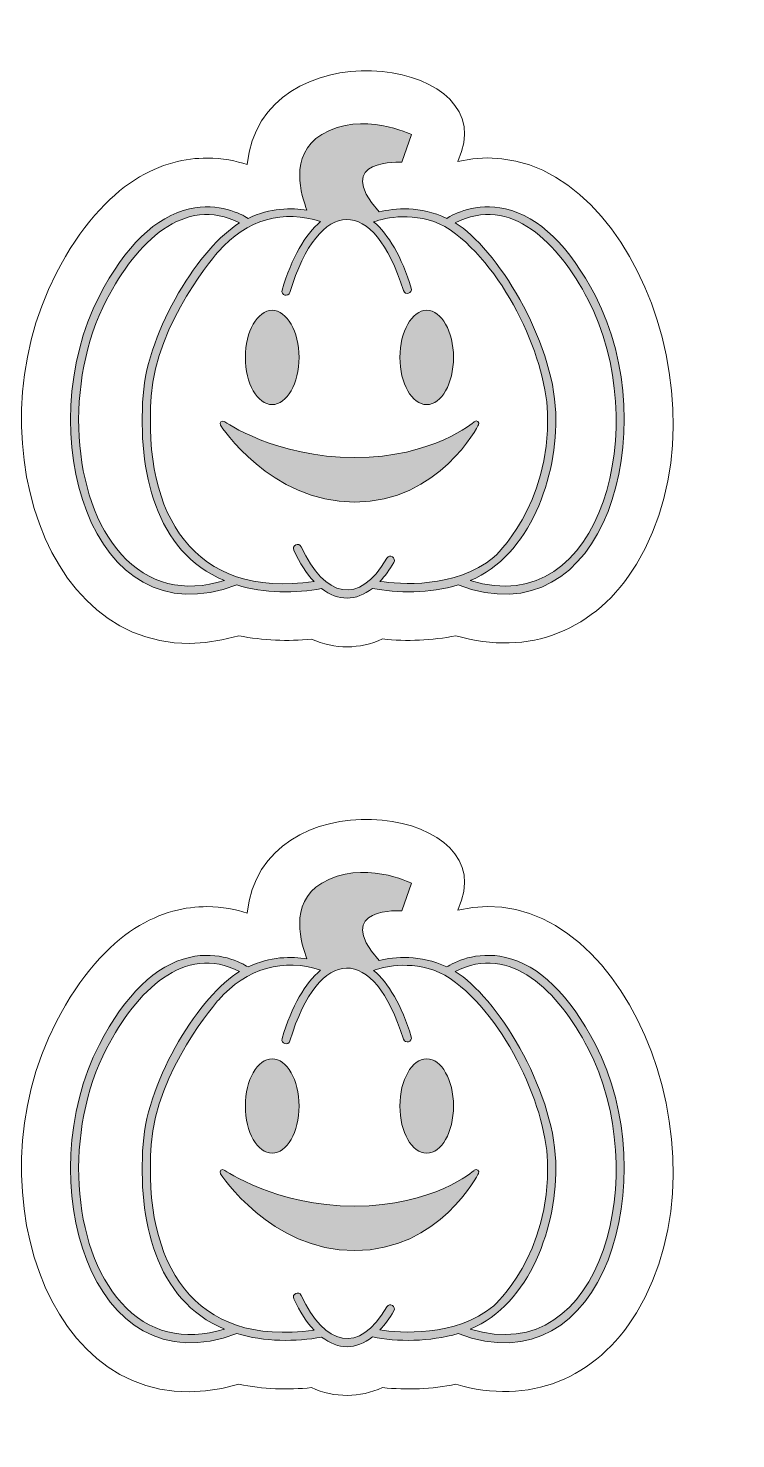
# Model space of a CAD drawing. Header units: inches. Extents: x 31.1 to 44.2, y -15.4 to -9.4.
# Drawn here: x 39.363 to 41.171, y -13.187 to -9.581 of the extents above; entities that cross this region are included whole.
import ezdxf

# ---------------------------------------------------------------- set-up
doc = ezdxf.new("R2010")
doc.units = ezdxf.units.IN
doc.header["$MEASUREMENT"] = 0
doc.layers.add('_U+0421_U+043B_U+043E_U+0439 1', color=7, linetype='Continuous')

msp = doc.modelspace()

# ---------------------------------------------------------------- hatches: boundary and pattern name
at = {"layer": '_U+0421_U+043B_U+043E_U+0439 1', "true_color": 0xffffff}
h = msp.add_hatch(color=7, dxfattribs=at)
h.dxf.hatch_style = 2
edge = h.paths.add_edge_path()
edge.add_spline(control_points=[(40.3127, -10.4227), (40.3127, -10.3561), (40.3434, -10.3022), (40.3813, -10.3022), (40.4191, -10.3022), (40.4498, -10.3561), (40.4498, -10.4227), (40.4498, -10.4893), (40.4191, -10.5432), (40.3813, -10.5432), (40.3434, -10.5432), (40.3127, -10.4893), (40.3127, -10.4227)], knot_values=[0, 0, 0, 0, 0.013889, 0.013889, 0.013889, 0.027778, 0.027778, 0.027778, 0.041667, 0.041667, 0.041667, 0.055556, 0.055556, 0.055556, 0.055556], degree=3, periodic=0)
edge.add_line((40.3127, -10.4227), (40.3127, -10.4227))
edge = h.paths.add_edge_path()
edge.add_spline(control_points=[(39.9864, -10.5432), (40.0243, -10.5432), (40.055, -10.4893), (40.055, -10.4227), (40.055, -10.3561), (40.0243, -10.3022), (39.9864, -10.3022), (39.9485, -10.3022), (39.9178, -10.3561), (39.9178, -10.4227), (39.9178, -10.4893), (39.9485, -10.5432), (39.9864, -10.5432)], knot_values=[0, 0, 0, 0, 0.013889, 0.013889, 0.013889, 0.027778, 0.027778, 0.027778, 0.041667, 0.041667, 0.041667, 0.055556, 0.055556, 0.055556, 0.055556], degree=3, periodic=0)
edge.add_line((39.9864, -10.5432), (39.9864, -10.5432))
edge = h.paths.add_edge_path()
edge.add_spline(control_points=[(40.4614, -11.0041), (40.3899, -11.0259), (40.3046, -11.0256), (40.2428, -11.0129), (40.2008, -11.046), (40.1547, -11.0461), (40.1127, -11.0132), (40.0484, -11.026), (39.9653, -11.0254), (39.8956, -11.0041), (39.5187, -11.148), (39.3676, -10.6068), (39.5447, -10.2656), (39.6111, -10.1377), (39.6884, -10.0627), (39.7746, -10.0428), (39.8501, -10.0253), (39.9076, -10.0563), (39.9247, -10.0671), (39.9811, -10.0402), (40.0357, -10.0401), (40.0753, -10.0463), (40.0613, -10.0118), (40.027, -9.9046), (40.113, -9.853), (40.2164, -9.7909), (40.3422, -9.853), (40.3422, -9.853), (40.3422, -9.853), (40.3181, -9.9236), (40.3181, -9.9236), (40.3181, -9.9236), (40.1368, -9.913), (40.2597, -10.0507), (40.2994, -10.0412), (40.3646, -10.0348), (40.4324, -10.0671), (40.4495, -10.0563), (40.5069, -10.0253), (40.5825, -10.0428), (40.6687, -10.0627), (40.746, -10.1377), (40.8124, -10.2656), (40.9887, -10.6053), (40.8394, -11.1484), (40.4614, -11.0041)], knot_values=[0, 0, 0, 0, 0.013889, 0.013889, 0.013889, 0.027778, 0.027778, 0.027778, 0.041667, 0.041667, 0.041667, 0.055556, 0.055556, 0.055556, 0.069444, 0.069444, 0.069444, 0.083333, 0.083333, 0.083333, 0.097222, 0.097222, 0.097222, 0.111111, 0.111111, 0.111111, 0.125, 0.125, 0.125, 0.138889, 0.138889, 0.138889, 0.152778, 0.152778, 0.152778, 0.166667, 0.166667, 0.166667, 0.180556, 0.180556, 0.180556, 0.194444, 0.194444, 0.194444, 0.208333, 0.208333, 0.208333, 0.208333], degree=3, periodic=0)
edge.add_line((40.4614, -11.0041), (40.4614, -11.0041))
edge = h.paths.add_edge_path()
edge.add_spline(control_points=[(39.8643, -10.9929), (39.6866, -10.9191), (39.6428, -10.7126), (39.6564, -10.5201), (39.6685, -10.3494), (39.8038, -10.1386), (39.903, -10.0789), (39.7616, -10.0061), (39.6389, -10.1292), (39.5631, -10.2752), (39.4545, -10.4846), (39.4719, -10.7826), (39.6011, -10.9261), (39.6698, -11.0023), (39.7604, -11.025), (39.8643, -10.9929)], knot_values=[0, 0, 0, 0, 0.013889, 0.013889, 0.013889, 0.027778, 0.027778, 0.027778, 0.041667, 0.041667, 0.041667, 0.055556, 0.055556, 0.055556, 0.069444, 0.069444, 0.069444, 0.069444], degree=3, periodic=0)
edge.add_line((39.8643, -10.9929), (39.8643, -10.9929))
edge = h.paths.add_edge_path()
edge.add_spline(control_points=[(40.553, -10.9332), (40.5542, -10.9321), (40.6985, -10.803), (40.6901, -10.5649), (40.6849, -10.4159), (40.5741, -10.1791), (40.4279, -10.0878), (40.3503, -10.0483), (40.2769, -10.0653), (40.2455, -10.0761), (40.2837, -10.1076), (40.3171, -10.1655), (40.3418, -10.2455), (40.3459, -10.2587), (40.326, -10.2648), (40.3219, -10.2517), (40.2465, -10.0078), (40.1059, -10.01), (40.0316, -10.2563), (40.0276, -10.2695), (40.0077, -10.2635), (40.0117, -10.2503), (40.0367, -10.1673), (40.0709, -10.1075), (40.11, -10.0755), (40.017, -10.0444), (39.9212, -10.0692), (39.8488, -10.1519), (39.8472, -10.1537), (39.6906, -10.3322), (39.6772, -10.5216), (39.6556, -10.8278), (39.7858, -11.0396), (40.0933, -10.9953), (40.0745, -10.9753), (40.057, -10.9486), (40.0415, -10.9156), (40.0357, -10.9031), (40.0545, -10.8942), (40.0604, -10.9067), (40.121, -11.0357), (40.208, -11.0592), (40.2793, -10.936), (40.2863, -10.9241), (40.3043, -10.9346), (40.2974, -10.9465), (40.2862, -10.9657), (40.2743, -10.9817), (40.2619, -10.995), (40.3108, -11.0023), (40.4536, -11.0148), (40.553, -10.9332)], knot_values=[0, 0, 0, 0, 0.013889, 0.013889, 0.013889, 0.027778, 0.027778, 0.027778, 0.041667, 0.041667, 0.041667, 0.055556, 0.055556, 0.055556, 0.069444, 0.069444, 0.069444, 0.083333, 0.083333, 0.083333, 0.097222, 0.097222, 0.097222, 0.111111, 0.111111, 0.111111, 0.125, 0.125, 0.125, 0.138889, 0.138889, 0.138889, 0.152778, 0.152778, 0.152778, 0.166667, 0.166667, 0.166667, 0.180556, 0.180556, 0.180556, 0.194444, 0.194444, 0.194444, 0.208333, 0.208333, 0.208333, 0.222222, 0.222222, 0.222222, 0.236111, 0.236111, 0.236111, 0.236111], degree=3, periodic=0)
edge.add_line((40.553, -10.9332), (40.553, -10.9332))
edge = h.paths.add_edge_path()
edge.add_spline(control_points=[(40.7939, -10.2752), (40.7181, -10.129), (40.5949, -10.0059), (40.454, -10.0788), (40.559, -10.1419), (40.7044, -10.3768), (40.711, -10.5642), (40.7167, -10.7287), (40.6447, -10.9298), (40.4927, -10.9929), (40.8325, -11.098), (40.9578, -10.5909), (40.7939, -10.2752)], knot_values=[0, 0, 0, 0, 0.013889, 0.013889, 0.013889, 0.027778, 0.027778, 0.027778, 0.041667, 0.041667, 0.041667, 0.055556, 0.055556, 0.055556, 0.055556], degree=3, periodic=0)
edge.add_line((40.7939, -10.2752), (40.7939, -10.2752))
edge = h.paths.add_edge_path()
edge.add_spline(control_points=[(40.5027, -10.5869), (40.5017, -10.5878), (40.3981, -10.6786), (40.1973, -10.6786), (39.9959, -10.6786), (39.8653, -10.5873), (39.864, -10.5864), (39.8578, -10.582), (39.8501, -10.5894), (39.8541, -10.5958), (39.8554, -10.5978), (39.9816, -10.7923), (40.1973, -10.7923), (40.4135, -10.7923), (40.5126, -10.5971), (40.5136, -10.5952), (40.517, -10.5883), (40.5084, -10.5818), (40.5027, -10.5869)], knot_values=[0, 0, 0, 0, 0.013889, 0.013889, 0.013889, 0.027778, 0.027778, 0.027778, 0.041667, 0.041667, 0.041667, 0.055556, 0.055556, 0.055556, 0.069444, 0.069444, 0.069444, 0.083333, 0.083333, 0.083333, 0.083333], degree=3, periodic=0)
edge.add_line((40.5027, -10.5869), (40.5027, -10.5869))
h = msp.add_hatch(color=7, dxfattribs=at)
h.dxf.hatch_style = 2
edge = h.paths.add_edge_path()
edge.add_spline(control_points=[(40.3127, -12.336), (40.3127, -12.2695), (40.3434, -12.2155), (40.3813, -12.2155), (40.4191, -12.2155), (40.4498, -12.2695), (40.4498, -12.336), (40.4498, -12.4026), (40.4191, -12.4566), (40.3813, -12.4566), (40.3434, -12.4566), (40.3127, -12.4026), (40.3127, -12.336)], knot_values=[0, 0, 0, 0, 0.013889, 0.013889, 0.013889, 0.027778, 0.027778, 0.027778, 0.041667, 0.041667, 0.041667, 0.055556, 0.055556, 0.055556, 0.055556], degree=3, periodic=0)
edge.add_line((40.3127, -12.336), (40.3127, -12.336))
edge = h.paths.add_edge_path()
edge.add_spline(control_points=[(39.9864, -12.4566), (40.0243, -12.4566), (40.055, -12.4026), (40.055, -12.336), (40.055, -12.2695), (40.0243, -12.2155), (39.9864, -12.2155), (39.9485, -12.2155), (39.9178, -12.2695), (39.9178, -12.336), (39.9178, -12.4026), (39.9485, -12.4566), (39.9864, -12.4566)], knot_values=[0, 0, 0, 0, 0.013889, 0.013889, 0.013889, 0.027778, 0.027778, 0.027778, 0.041667, 0.041667, 0.041667, 0.055556, 0.055556, 0.055556, 0.055556], degree=3, periodic=0)
edge.add_line((39.9864, -12.4566), (39.9864, -12.4566))
edge = h.paths.add_edge_path()
edge.add_spline(control_points=[(40.4614, -12.9175), (40.3899, -12.9392), (40.3046, -12.9389), (40.2428, -12.9262), (40.2008, -12.9594), (40.1547, -12.9595), (40.1127, -12.9266), (40.0484, -12.9393), (39.9653, -12.9387), (39.8956, -12.9175), (39.5187, -13.0613), (39.3676, -12.5201), (39.5447, -12.1789), (39.6111, -12.051), (39.6884, -11.976), (39.7746, -11.9561), (39.8501, -11.9387), (39.9076, -11.9696), (39.9247, -11.9805), (39.9811, -11.9536), (40.0357, -11.9535), (40.0753, -11.9597), (40.0613, -11.9251), (40.027, -11.8179), (40.113, -11.7663), (40.2164, -11.7043), (40.3422, -11.7663), (40.3422, -11.7663), (40.3422, -11.7663), (40.3181, -11.8369), (40.3181, -11.8369), (40.3181, -11.8369), (40.1368, -11.8264), (40.2597, -11.9641), (40.2994, -11.9546), (40.3646, -11.9481), (40.4324, -11.9805), (40.4495, -11.9697), (40.5069, -11.9386), (40.5825, -11.9561), (40.6687, -11.976), (40.746, -12.051), (40.8124, -12.1789), (40.9887, -12.5187), (40.8394, -13.0618), (40.4614, -12.9175)], knot_values=[0, 0, 0, 0, 0.013889, 0.013889, 0.013889, 0.027778, 0.027778, 0.027778, 0.041667, 0.041667, 0.041667, 0.055556, 0.055556, 0.055556, 0.069444, 0.069444, 0.069444, 0.083333, 0.083333, 0.083333, 0.097222, 0.097222, 0.097222, 0.111111, 0.111111, 0.111111, 0.125, 0.125, 0.125, 0.138889, 0.138889, 0.138889, 0.152778, 0.152778, 0.152778, 0.166667, 0.166667, 0.166667, 0.180556, 0.180556, 0.180556, 0.194444, 0.194444, 0.194444, 0.208333, 0.208333, 0.208333, 0.208333], degree=3, periodic=0)
edge.add_line((40.4614, -12.9175), (40.4614, -12.9175))
edge = h.paths.add_edge_path()
edge.add_spline(control_points=[(39.8643, -12.9063), (39.6866, -12.8324), (39.6428, -12.626), (39.6564, -12.4335), (39.6685, -12.2628), (39.8038, -12.0519), (39.903, -11.9922), (39.7616, -11.9194), (39.6389, -12.0425), (39.5631, -12.1886), (39.4545, -12.3979), (39.4719, -12.696), (39.6011, -12.8394), (39.6698, -12.9156), (39.7604, -12.9384), (39.8643, -12.9063)], knot_values=[0, 0, 0, 0, 0.013889, 0.013889, 0.013889, 0.027778, 0.027778, 0.027778, 0.041667, 0.041667, 0.041667, 0.055556, 0.055556, 0.055556, 0.069444, 0.069444, 0.069444, 0.069444], degree=3, periodic=0)
edge.add_line((39.8643, -12.9063), (39.8643, -12.9063))
edge = h.paths.add_edge_path()
edge.add_spline(control_points=[(40.553, -12.8466), (40.5542, -12.8455), (40.6985, -12.7164), (40.6901, -12.4782), (40.6849, -12.3293), (40.5741, -12.0924), (40.4279, -12.0012), (40.3503, -11.9616), (40.2769, -11.9786), (40.2455, -11.9894), (40.2837, -12.0209), (40.3171, -12.0789), (40.3418, -12.1588), (40.3459, -12.172), (40.326, -12.1781), (40.3219, -12.165), (40.2465, -11.9211), (40.1059, -11.9234), (40.0316, -12.1697), (40.0276, -12.1829), (40.0077, -12.1768), (40.0117, -12.1636), (40.0367, -12.0807), (40.0709, -12.0208), (40.11, -11.9889), (40.017, -11.9577), (39.9212, -11.9826), (39.8488, -12.0652), (39.8472, -12.0671), (39.6906, -12.2456), (39.6772, -12.435), (39.6556, -12.7411), (39.7858, -12.953), (40.0933, -12.9086), (40.0745, -12.8886), (40.057, -12.8619), (40.0415, -12.8289), (40.0357, -12.8165), (40.0545, -12.8076), (40.0604, -12.8201), (40.121, -12.9491), (40.208, -12.9726), (40.2793, -12.8494), (40.2863, -12.8374), (40.3043, -12.8479), (40.2974, -12.8598), (40.2862, -12.8791), (40.2743, -12.8951), (40.2619, -12.9083), (40.3108, -12.9156), (40.4536, -12.9281), (40.553, -12.8466)], knot_values=[0, 0, 0, 0, 0.013889, 0.013889, 0.013889, 0.027778, 0.027778, 0.027778, 0.041667, 0.041667, 0.041667, 0.055556, 0.055556, 0.055556, 0.069444, 0.069444, 0.069444, 0.083333, 0.083333, 0.083333, 0.097222, 0.097222, 0.097222, 0.111111, 0.111111, 0.111111, 0.125, 0.125, 0.125, 0.138889, 0.138889, 0.138889, 0.152778, 0.152778, 0.152778, 0.166667, 0.166667, 0.166667, 0.180556, 0.180556, 0.180556, 0.194444, 0.194444, 0.194444, 0.208333, 0.208333, 0.208333, 0.222222, 0.222222, 0.222222, 0.236111, 0.236111, 0.236111, 0.236111], degree=3, periodic=0)
edge.add_line((40.553, -12.8466), (40.553, -12.8466))
edge = h.paths.add_edge_path()
edge.add_spline(control_points=[(40.7939, -12.1886), (40.7181, -12.0424), (40.5949, -11.9193), (40.454, -11.9922), (40.559, -12.0553), (40.7044, -12.2901), (40.711, -12.4775), (40.7167, -12.642), (40.6447, -12.8431), (40.4927, -12.9063), (40.8325, -13.0113), (40.9578, -12.5042), (40.7939, -12.1886)], knot_values=[0, 0, 0, 0, 0.013889, 0.013889, 0.013889, 0.027778, 0.027778, 0.027778, 0.041667, 0.041667, 0.041667, 0.055556, 0.055556, 0.055556, 0.055556], degree=3, periodic=0)
edge.add_line((40.7939, -12.1886), (40.7939, -12.1886))
edge = h.paths.add_edge_path()
edge.add_spline(control_points=[(40.5027, -12.5003), (40.5017, -12.5012), (40.3981, -12.592), (40.1973, -12.592), (39.9959, -12.592), (39.8653, -12.5007), (39.864, -12.4998), (39.8578, -12.4954), (39.8501, -12.5027), (39.8541, -12.5092), (39.8554, -12.5111), (39.9816, -12.7056), (40.1973, -12.7056), (40.4135, -12.7056), (40.5126, -12.5105), (40.5136, -12.5085), (40.517, -12.5017), (40.5084, -12.4952), (40.5027, -12.5003)], knot_values=[0, 0, 0, 0, 0.013889, 0.013889, 0.013889, 0.027778, 0.027778, 0.027778, 0.041667, 0.041667, 0.041667, 0.055556, 0.055556, 0.055556, 0.069444, 0.069444, 0.069444, 0.083333, 0.083333, 0.083333, 0.083333], degree=3, periodic=0)
edge.add_line((40.5027, -12.5003), (40.5027, -12.5003))

# ---------------------------------------------------------------- linework, layer by layer
at = {"layer": '_U+0421_U+043B_U+043E_U+0439 1', "color": 1, "lineweight": 9, "true_color": 0xff0000}
for points in [[(40.4612, -9.9222), (40.4612, -9.9222), (40.4699, -9.8966), (40.4699, -9.8966), (40.554, -9.6503), (39.9565, -9.5811), (39.9226, -9.9298), (39.8941, -9.9203), (39.8593, -9.9131), (39.8197, -9.9131), (39.7137, -9.9131), (39.5607, -9.9643), (39.4341, -10.2082), (39.2099, -10.6403), (39.4286, -11.2732), (39.9012, -11.1338), (39.9624, -11.1467), (40.0266, -11.1486), (40.087, -11.1425), (40.1461, -11.1693), (40.2103, -11.1687), (40.2682, -11.1423), (40.3302, -11.1488), (40.3951, -11.1466), (40.4559, -11.1338), (40.6419, -11.1887), (40.8139, -11.1215), (40.9175, -10.9511), (41.1712, -10.5336), (40.873, -9.8226), (40.4612, -9.9222)], [(40.4612, -11.8355), (40.4612, -11.8355), (40.4699, -11.8099), (40.4699, -11.8099), (40.554, -11.5636), (39.9565, -11.4945), (39.9226, -11.8431), (39.8941, -11.8337), (39.8593, -11.8264), (39.8197, -11.8264), (39.7137, -11.8264), (39.5607, -11.8776), (39.4341, -12.1216), (39.2099, -12.5536), (39.4286, -13.1866), (39.9012, -13.0471), (39.9624, -13.06), (40.0266, -13.062), (40.087, -13.0559), (40.1461, -13.0826), (40.2103, -13.082), (40.2682, -13.0557), (40.3302, -13.0622), (40.3951, -13.06), (40.4559, -13.0471), (40.6419, -13.102), (40.8139, -13.0348), (40.9175, -12.8645), (41.1712, -12.4469), (40.873, -11.7359), (40.4612, -11.8355)]]:
    msp.add_open_spline(points, degree=3, knots=[0, 0, 0, 0, 1, 1, 1, 2, 2, 2, 3, 3, 3, 4, 4, 4, 5, 5, 5, 6, 6, 6, 7, 7, 7, 8, 8, 8, 9, 9, 9, 10, 10, 10, 10], dxfattribs=at)
at = {"layer": '_U+0421_U+043B_U+043E_U+0439 1', "lineweight": 0}
for points, knots in [([(40.4614, -11.0041), (40.3899, -11.0259), (40.3046, -11.0256), (40.2428, -11.0129), (40.2008, -11.046), (40.1547, -11.0461), (40.1127, -11.0132), (40.0484, -11.026), (39.9653, -11.0254), (39.8956, -11.0041), (39.5187, -11.148), (39.3676, -10.6068), (39.5447, -10.2656), (39.6111, -10.1377), (39.6884, -10.0627), (39.7746, -10.0428), (39.8501, -10.0253), (39.9076, -10.0563), (39.9247, -10.0671), (39.9811, -10.0402), (40.0357, -10.0401), (40.0753, -10.0463), (40.0613, -10.0118), (40.027, -9.9046), (40.113, -9.853), (40.2164, -9.7909), (40.3422, -9.853), (40.3422, -9.853), (40.3422, -9.853), (40.3181, -9.9236), (40.3181, -9.9236), (40.3181, -9.9236), (40.1368, -9.913), (40.2597, -10.0507), (40.2994, -10.0412), (40.3646, -10.0348), (40.4324, -10.0671), (40.4495, -10.0563), (40.5069, -10.0253), (40.5825, -10.0428), (40.6687, -10.0627), (40.746, -10.1377), (40.8124, -10.2656), (40.9887, -10.6053), (40.8394, -11.1484), (40.4614, -11.0041)], [0, 0, 0, 0, 1, 1, 1, 2, 2, 2, 3, 3, 3, 4, 4, 4, 5, 5, 5, 6, 6, 6, 7, 7, 7, 8, 8, 8, 9, 9, 9, 10, 10, 10, 11, 11, 11, 12, 12, 12, 13, 13, 13, 14, 14, 14, 15, 15, 15, 15]), ([(39.8643, -10.9929), (39.6866, -10.9191), (39.6428, -10.7126), (39.6564, -10.5201), (39.6685, -10.3494), (39.8038, -10.1386), (39.903, -10.0789), (39.7616, -10.0061), (39.6389, -10.1292), (39.5631, -10.2752), (39.4545, -10.4846), (39.4719, -10.7826), (39.6011, -10.9261), (39.6698, -11.0023), (39.7604, -11.025), (39.8643, -10.9929)], [0, 0, 0, 0, 1, 1, 1, 2, 2, 2, 3, 3, 3, 4, 4, 4, 5, 5, 5, 5]), ([(40.553, -10.9332), (40.5542, -10.9321), (40.6985, -10.803), (40.6901, -10.5649), (40.6849, -10.4159), (40.5741, -10.1791), (40.4279, -10.0878), (40.3503, -10.0483), (40.2769, -10.0653), (40.2455, -10.0761), (40.2837, -10.1076), (40.3171, -10.1655), (40.3418, -10.2455), (40.3459, -10.2587), (40.326, -10.2648), (40.3219, -10.2517), (40.2465, -10.0078), (40.1059, -10.01), (40.0316, -10.2563), (40.0276, -10.2695), (40.0077, -10.2635), (40.0117, -10.2503), (40.0367, -10.1673), (40.0709, -10.1075), (40.11, -10.0755), (40.017, -10.0444), (39.9212, -10.0692), (39.8488, -10.1519), (39.8472, -10.1537), (39.6906, -10.3322), (39.6772, -10.5216), (39.6556, -10.8278), (39.7858, -11.0396), (40.0933, -10.9953), (40.0745, -10.9753), (40.057, -10.9486), (40.0415, -10.9156), (40.0357, -10.9031), (40.0545, -10.8942), (40.0604, -10.9067), (40.121, -11.0357), (40.208, -11.0592), (40.2793, -10.936), (40.2863, -10.9241), (40.3043, -10.9346), (40.2974, -10.9465), (40.2862, -10.9657), (40.2743, -10.9817), (40.2619, -10.995), (40.3108, -11.0023), (40.4536, -11.0148), (40.553, -10.9332)], [0, 0, 0, 0, 1, 1, 1, 2, 2, 2, 3, 3, 3, 4, 4, 4, 5, 5, 5, 6, 6, 6, 7, 7, 7, 8, 8, 8, 9, 9, 9, 10, 10, 10, 11, 11, 11, 12, 12, 12, 13, 13, 13, 14, 14, 14, 15, 15, 15, 16, 16, 16, 17, 17, 17, 17]), ([(40.7939, -10.2752), (40.7181, -10.129), (40.5949, -10.0059), (40.454, -10.0788), (40.559, -10.1419), (40.7044, -10.3768), (40.711, -10.5642), (40.7167, -10.7287), (40.6447, -10.9298), (40.4927, -10.9929), (40.8325, -11.098), (40.9578, -10.5909), (40.7939, -10.2752)], [0, 0, 0, 0, 1, 1, 1, 2, 2, 2, 3, 3, 3, 4, 4, 4, 4]), ([(39.9864, -10.5432), (40.0243, -10.5432), (40.055, -10.4893), (40.055, -10.4227), (40.055, -10.3561), (40.0243, -10.3022), (39.9864, -10.3022), (39.9485, -10.3022), (39.9178, -10.3561), (39.9178, -10.4227), (39.9178, -10.4893), (39.9485, -10.5432), (39.9864, -10.5432)], [0, 0, 0, 0, 1, 1, 1, 2, 2, 2, 3, 3, 3, 4, 4, 4, 4]), ([(40.3127, -10.4227), (40.3127, -10.3561), (40.3434, -10.3022), (40.3813, -10.3022), (40.4191, -10.3022), (40.4498, -10.3561), (40.4498, -10.4227), (40.4498, -10.4893), (40.4191, -10.5432), (40.3813, -10.5432), (40.3434, -10.5432), (40.3127, -10.4893), (40.3127, -10.4227)], [0, 0, 0, 0, 1, 1, 1, 2, 2, 2, 3, 3, 3, 4, 4, 4, 4]), ([(40.5027, -10.5869), (40.5017, -10.5878), (40.3981, -10.6786), (40.1973, -10.6786), (39.9959, -10.6786), (39.8653, -10.5873), (39.864, -10.5864), (39.8578, -10.582), (39.8501, -10.5894), (39.8541, -10.5958), (39.8554, -10.5978), (39.9816, -10.7923), (40.1973, -10.7923), (40.4135, -10.7923), (40.5126, -10.5971), (40.5136, -10.5952), (40.517, -10.5883), (40.5084, -10.5818), (40.5027, -10.5869)], [0, 0, 0, 0, 1, 1, 1, 2, 2, 2, 3, 3, 3, 4, 4, 4, 5, 5, 5, 6, 6, 6, 6]), ([(40.4614, -12.9175), (40.3899, -12.9392), (40.3046, -12.9389), (40.2428, -12.9262), (40.2008, -12.9594), (40.1547, -12.9595), (40.1127, -12.9266), (40.0484, -12.9393), (39.9653, -12.9387), (39.8956, -12.9175), (39.5187, -13.0613), (39.3676, -12.5201), (39.5447, -12.1789), (39.6111, -12.051), (39.6884, -11.976), (39.7746, -11.9561), (39.8501, -11.9387), (39.9076, -11.9696), (39.9247, -11.9805), (39.9811, -11.9536), (40.0357, -11.9535), (40.0753, -11.9597), (40.0613, -11.9251), (40.027, -11.8179), (40.113, -11.7663), (40.2164, -11.7043), (40.3422, -11.7663), (40.3422, -11.7663), (40.3422, -11.7663), (40.3181, -11.8369), (40.3181, -11.8369), (40.3181, -11.8369), (40.1368, -11.8264), (40.2597, -11.9641), (40.2994, -11.9546), (40.3646, -11.9481), (40.4324, -11.9805), (40.4495, -11.9697), (40.5069, -11.9386), (40.5825, -11.9561), (40.6687, -11.976), (40.746, -12.051), (40.8124, -12.1789), (40.9887, -12.5187), (40.8394, -13.0618), (40.4614, -12.9175)], [0, 0, 0, 0, 1, 1, 1, 2, 2, 2, 3, 3, 3, 4, 4, 4, 5, 5, 5, 6, 6, 6, 7, 7, 7, 8, 8, 8, 9, 9, 9, 10, 10, 10, 11, 11, 11, 12, 12, 12, 13, 13, 13, 14, 14, 14, 15, 15, 15, 15]), ([(39.8643, -12.9063), (39.6866, -12.8324), (39.6428, -12.626), (39.6564, -12.4335), (39.6685, -12.2628), (39.8038, -12.0519), (39.903, -11.9922), (39.7616, -11.9194), (39.6389, -12.0425), (39.5631, -12.1886), (39.4545, -12.3979), (39.4719, -12.696), (39.6011, -12.8394), (39.6698, -12.9156), (39.7604, -12.9384), (39.8643, -12.9063)], [0, 0, 0, 0, 1, 1, 1, 2, 2, 2, 3, 3, 3, 4, 4, 4, 5, 5, 5, 5]), ([(40.553, -12.8466), (40.5542, -12.8455), (40.6985, -12.7164), (40.6901, -12.4782), (40.6849, -12.3293), (40.5741, -12.0924), (40.4279, -12.0012), (40.3503, -11.9616), (40.2769, -11.9786), (40.2455, -11.9894), (40.2837, -12.0209), (40.3171, -12.0789), (40.3418, -12.1588), (40.3459, -12.172), (40.326, -12.1781), (40.3219, -12.165), (40.2465, -11.9211), (40.1059, -11.9234), (40.0316, -12.1697), (40.0276, -12.1829), (40.0077, -12.1768), (40.0117, -12.1636), (40.0367, -12.0807), (40.0709, -12.0208), (40.11, -11.9889), (40.017, -11.9577), (39.9212, -11.9826), (39.8488, -12.0652), (39.8472, -12.0671), (39.6906, -12.2456), (39.6772, -12.435), (39.6556, -12.7411), (39.7858, -12.953), (40.0933, -12.9086), (40.0745, -12.8886), (40.057, -12.8619), (40.0415, -12.8289), (40.0357, -12.8165), (40.0545, -12.8076), (40.0604, -12.8201), (40.121, -12.9491), (40.208, -12.9726), (40.2793, -12.8494), (40.2863, -12.8374), (40.3043, -12.8479), (40.2974, -12.8598), (40.2862, -12.8791), (40.2743, -12.8951), (40.2619, -12.9083), (40.3108, -12.9156), (40.4536, -12.9281), (40.553, -12.8466)], [0, 0, 0, 0, 1, 1, 1, 2, 2, 2, 3, 3, 3, 4, 4, 4, 5, 5, 5, 6, 6, 6, 7, 7, 7, 8, 8, 8, 9, 9, 9, 10, 10, 10, 11, 11, 11, 12, 12, 12, 13, 13, 13, 14, 14, 14, 15, 15, 15, 16, 16, 16, 17, 17, 17, 17]), ([(40.7939, -12.1886), (40.7181, -12.0424), (40.5949, -11.9193), (40.454, -11.9922), (40.559, -12.0553), (40.7044, -12.2901), (40.711, -12.4775), (40.7167, -12.642), (40.6447, -12.8431), (40.4927, -12.9063), (40.8325, -13.0113), (40.9578, -12.5042), (40.7939, -12.1886)], [0, 0, 0, 0, 1, 1, 1, 2, 2, 2, 3, 3, 3, 4, 4, 4, 4]), ([(39.9864, -12.4566), (40.0243, -12.4566), (40.055, -12.4026), (40.055, -12.336), (40.055, -12.2695), (40.0243, -12.2155), (39.9864, -12.2155), (39.9485, -12.2155), (39.9178, -12.2695), (39.9178, -12.336), (39.9178, -12.4026), (39.9485, -12.4566), (39.9864, -12.4566)], [0, 0, 0, 0, 1, 1, 1, 2, 2, 2, 3, 3, 3, 4, 4, 4, 4]), ([(40.3127, -12.336), (40.3127, -12.2695), (40.3434, -12.2155), (40.3813, -12.2155), (40.4191, -12.2155), (40.4498, -12.2695), (40.4498, -12.336), (40.4498, -12.4026), (40.4191, -12.4566), (40.3813, -12.4566), (40.3434, -12.4566), (40.3127, -12.4026), (40.3127, -12.336)], [0, 0, 0, 0, 1, 1, 1, 2, 2, 2, 3, 3, 3, 4, 4, 4, 4]), ([(40.5027, -12.5003), (40.5017, -12.5012), (40.3981, -12.592), (40.1973, -12.592), (39.9959, -12.592), (39.8653, -12.5007), (39.864, -12.4998), (39.8578, -12.4954), (39.8501, -12.5027), (39.8541, -12.5092), (39.8554, -12.5111), (39.9816, -12.7056), (40.1973, -12.7056), (40.4135, -12.7056), (40.5126, -12.5105), (40.5136, -12.5085), (40.517, -12.5017), (40.5084, -12.4952), (40.5027, -12.5003)], [0, 0, 0, 0, 1, 1, 1, 2, 2, 2, 3, 3, 3, 4, 4, 4, 5, 5, 5, 6, 6, 6, 6])]:
    msp.add_open_spline(points, degree=3, knots=knots, dxfattribs=at)

doc.saveas('drawing.dxf')
